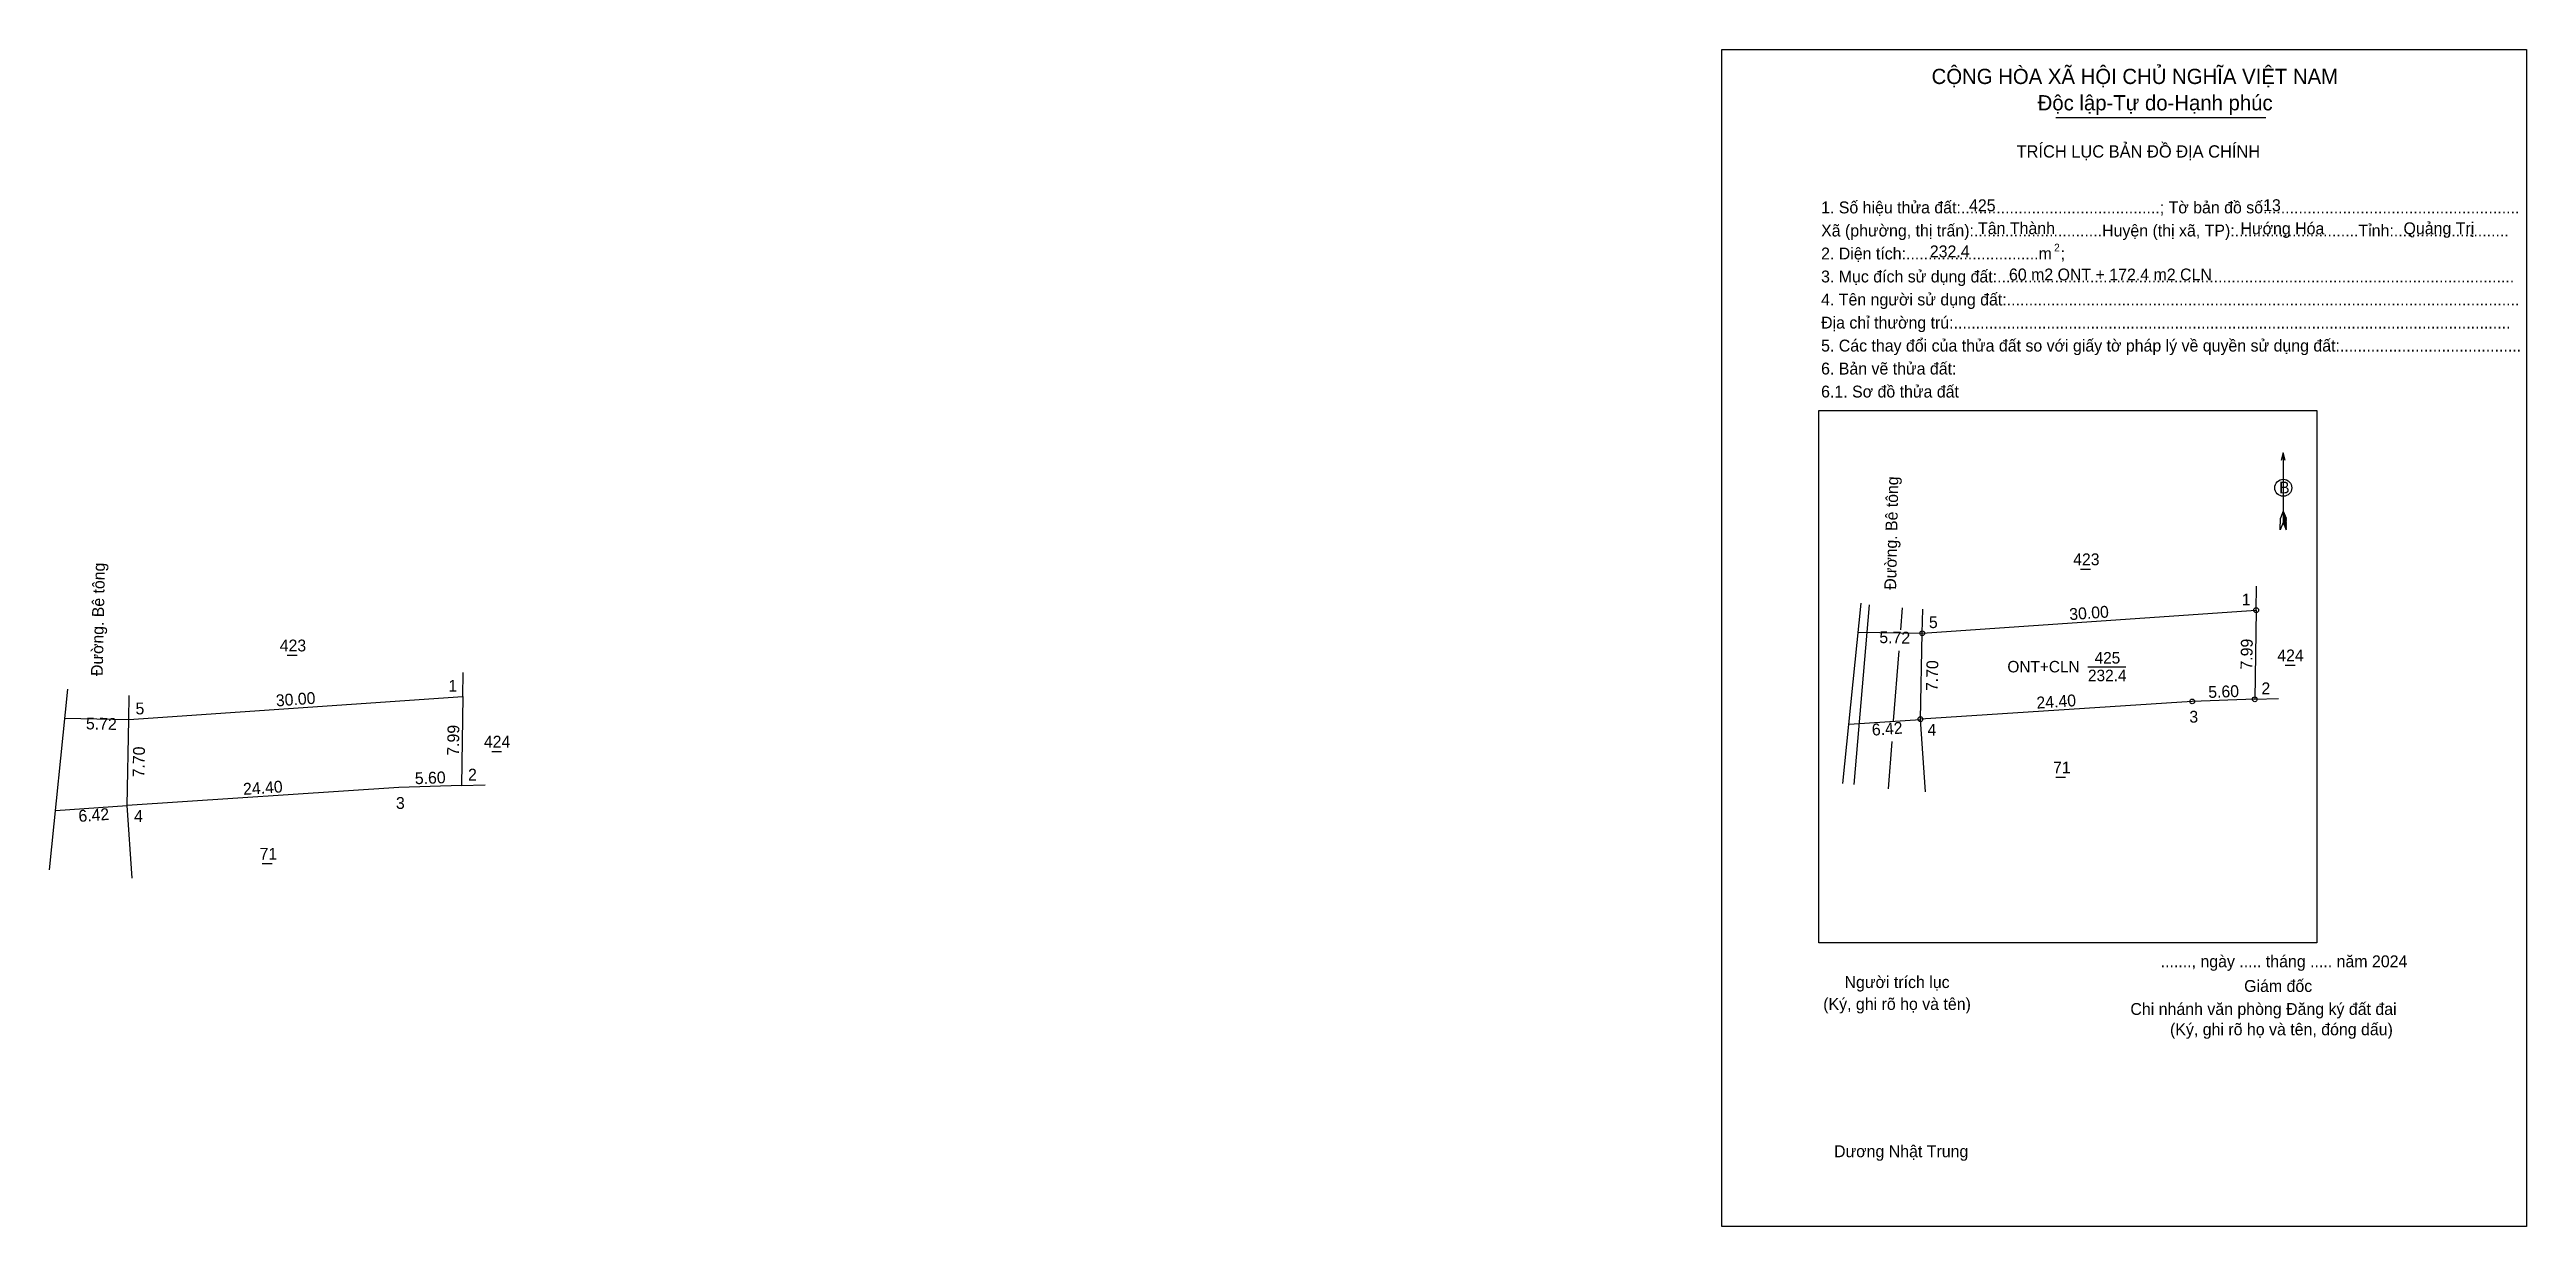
# Model space of a CAD drawing. Extents: x 540462 to 540684, y 1835765 to 1835871.
import ezdxf

# ---------------------------------------------------------------- set-up
doc = ezdxf.new("R2010")
doc.units = 0
for name, color, linetype in [('Level 1', 7, 'Continuous'), ('Level 10', 7, 'Continuous'), ('Level 11', 7, 'Continuous'), ('Level 13', 7, 'Continuous'), ('Level 2', 7, 'Continuous'), ('Level 22', 7, 'Continuous'), ('Level 27', 7, 'Continuous'), ('Level 36', 7, 'Continuous'), ('Level 49', 7, 'Continuous'), ('Level 6', 7, 'Continuous'), ('Level 8', 7, 'Continuous'), ('Level 9', 7, 'Continuous')]:
    doc.layers.add(name, color=color, linetype=linetype)

msp = doc.modelspace()

# ---------------------------------------------------------------- linework, layer by layer
at = {"layer": 'Level 1'}
for p, q in [((540612.06, 1835870.73), (540612.06, 1835870.73)), ((540620.74, 1835838.38), (540620.74, 1835838.38)), ((540662.36, 1835834.58), (540662.36, 1835828.34)), ((540662.08, 1835827.7), (540662.1, 1835828.73)), ((540662.36, 1835828.34), (540662.08, 1835827.7)), ((540662.36, 1835829.37), (540662.1, 1835828.73)), ((540662.36, 1835829.37), (540662.62, 1835828.73)), ((540662.36, 1835829.28), (540662.62, 1835828.64)), ((540662.36, 1835829.19), (540662.62, 1835828.55)), ((540662.36, 1835829.1), (540662.63, 1835828.46)), ((540662.36, 1835829.01), (540662.63, 1835828.36)), ((540662.36, 1835828.92), (540662.63, 1835828.27)), ((540662.36, 1835828.83), (540662.63, 1835828.18)), ((540662.36, 1835828.74), (540662.63, 1835828.09)), ((540662.36, 1835828.65), (540662.63, 1835827.99)), ((540662.36, 1835828.56), (540662.63, 1835827.9)), ((540662.36, 1835828.47), (540662.63, 1835827.81)), ((540662.36, 1835828.34), (540662.63, 1835827.7)), ((540662.63, 1835827.7), (540662.62, 1835828.73)), ((540665.36, 1835790.69), (540665.36, 1835790.69)), ((540684.14, 1835765.28), (540684.14, 1835765.28))]:
    msp.add_line(p, q, dxfattribs=at)
msp.add_lwpolyline([(540620.74, 1835838.38), (540665.36, 1835838.38), (540665.36, 1835790.69), (540620.74, 1835790.69)], close=True, dxfattribs=at)
msp.add_lwpolyline([(540662.54, 1835833.91), (540662.36, 1835834.58), (540662.18, 1835833.91)], dxfattribs=at)
msp.add_circle((540662.36, 1835831.46), 0.761, dxfattribs=at)
at = {"layer": 'Level 10'}
for p, q in [((540622.91, 1835804.97), (540624.55, 1835821.13)), ((540623.45, 1835810.27), (540629.85, 1835810.71)), ((540630.3, 1835804.22), (540629.85, 1835810.71))]:
    msp.add_line(p, q, dxfattribs=at)
for points in [[(540625.27, 1835820.98), (540623.89, 1835804.89)], [(540627.28, 1835808.72), (540626.95, 1835804.48)]]:
    msp.add_lwpolyline(points, dxfattribs=at)
msp.add_lwpolyline([(540654.2, 1835812.32), (540629.85, 1835810.73), (540630.01, 1835818.43), (540659.93, 1835820.5), (540659.8, 1835812.51)], close=True, dxfattribs=at)
at = {"layer": 'Level 11'}
for centre in [(540659.93, 1835820.5), (540630.01, 1835818.43), (540654.2, 1835812.32), (540654.2, 1835812.32), (540659.8, 1835812.51), (540629.85, 1835810.73)]:
    msp.add_circle(centre, 0.215, dxfattribs=at)
at = {"layer": 'Level 13'}
for p, q in [((540641.97, 1835864.63), (540660.79, 1835864.63)), ((540624.29, 1835818.54), (540630.01, 1835818.43))]:
    msp.add_line(p, q, dxfattribs=at)
at = {"layer": 'Level 2'}
msp.add_lwpolyline([(540612.06, 1835870.73), (540684.14, 1835870.73), (540684.14, 1835765.28), (540612.06, 1835765.28)], close=True, dxfattribs=at)
at = {"layer": 'Level 22'}
for points in [[(540628.21, 1835820.72), (540628.06, 1835818.74)], [(540627.91, 1835816.86), (540627.42, 1835810.57)]]:
    msp.add_lwpolyline(points, dxfattribs=at)
at = {"layer": 'Level 27'}
for p, q in [((540659.93, 1835820.5), (540659.97, 1835822.65)), ((540630.01, 1835818.43), (540630.05, 1835820.58)), ((540659.8, 1835812.51), (540661.94, 1835812.58))]:
    msp.add_line(p, q, dxfattribs=at)
at = {"layer": 'Level 8'}
for p, q in [((540483.53, 1835816.45), (540484.42, 1835816.45)), ((540499.26, 1835812.77), (540499.3, 1835814.92)), ((540462.24, 1835797.24), (540463.88, 1835813.41)), ((540469.34, 1835810.7), (540469.38, 1835812.85)), ((540463.62, 1835810.81), (540469.34, 1835810.7)), ((540501.85, 1835807.83), (540502.74, 1835807.83)), ((540499.13, 1835804.78), (540501.27, 1835804.86)), ((540462.78, 1835802.54), (540469.18, 1835802.98)), ((540469.63, 1835796.49), (540469.18, 1835802.98)), ((540481.3, 1835797.79), (540482.19, 1835797.79))]:
    msp.add_line(p, q, dxfattribs=at)
msp.add_lwpolyline([(540493.53, 1835804.6), (540469.18, 1835803), (540469.34, 1835810.7), (540499.26, 1835812.77), (540499.13, 1835804.78)], close=True, dxfattribs=at)
at = {"layer": 'Level 9'}
for p, q in [((540644.2, 1835824.18), (540645.09, 1835824.18)), ((540644.86, 1835815.43), (540648.24, 1835815.43)), ((540662.52, 1835815.56), (540663.41, 1835815.56)), ((540641.97, 1835805.52), (540642.86, 1835805.52))]:
    msp.add_line(p, q, dxfattribs=at)

# ---------------------------------------------------------------- texts
at = {"layer": 'Level 1'}
for s, height, p in [('TRÍCH LỤC BẢN ĐỒ ĐỊA CHÍNH', 1.1002, (540638.46, 1835861.05)), ('1. Số hiệu thửa đất:.............................................; Tờ bản đồ số:.........................................................', 1.06577, (540620.95, 1835856.05)), ('Xã (phường, thị trấn):.............................Huyện (thị xã, TP):............................Tỉnh:..........................', 1.06577, (540620.95, 1835853.98)), ('2. Diện tích:..............................m  ;', 1.0658, (540620.95, 1835851.92)), ('2', 0.688, (540641.82, 1835852.64)), ('3. Mục đích sử dụng đất:.....................................................................................................................', 1.06577, (540620.95, 1835849.86)), ('4. Tên người sử dụng đất:....................................................................................................................', 1.06577, (540620.95, 1835847.8)), ('Địa chỉ thường trú:..............................................................................................................................', 1.06577, (540620.95, 1835845.73)), ('5. Các thay đổi của thửa đất so với giấy tờ pháp lý về quyền sử dụng đất:.........................................', 1.06577, (540620.95, 1835843.67)), ('6. Bản vẽ thửa đất:', 1.0658, (540620.95, 1835841.61)), ('6.1. Sơ đồ thửa đất', 1.0658, (540620.95, 1835839.55)), ('B', 1.06, (540661.98, 1835830.95)), ('......., ngày ..... tháng ..... năm 2024', 1.0658, (540651.37, 1835788.5)), ('(Ký, ghi rõ họ và tên)', 1.0658, (540621.14, 1835784.68)), ('Người trích lục', 1.0658, (540623.05, 1835786.64)), ('Giám đốc', 1.066, (540658.85, 1835786.29)), ('Chi nhánh văn phòng Đăng ký đất đai', 1.0658, (540648.66, 1835784.23)), ('(Ký, ghi rõ họ và tên, đóng dấu)', 1.0658, (540652.21, 1835782.41)), ('Dương Nhật Trung', 1.0658, (540622.11, 1835771.48))]:
    msp.add_text(s, height=height, dxfattribs=at).set_placement(p)
at = {"layer": 'Level 10'}
for s, rotation, p in [('Đường. Bê tông', 88.849, (540627.67, 1835822.32)), ('6.42', 3.9664, (540625.53, 1835809.25))]:
    msp.add_text(s, height=1.06, rotation=rotation, dxfattribs=at).set_placement(p)
at = {"layer": 'Level 13'}
for s, height, p in [('CỘNG HÒA XÃ HỘI CHỦ NGHĨA VIỆT NAM', 1.3614, (540630.85, 1835867.64)), ('Độc lập-Tự do-Hạnh phúc', 1.3614, (540640.35, 1835865.28)), ('425', 1.031, (540645.45, 1835815.71)), ('ONT+CLN', 1.031, (540637.64, 1835814.92)), ('232.4', 1.031, (540644.86, 1835814.13))]:
    msp.add_text(s, height=height, dxfattribs=at).set_placement(p)
msp.add_text('5.72', height=1.06, rotation=358.849, dxfattribs=at).set_placement((540626.16, 1835817.55))
at = {"layer": 'Level 36'}
for s, p in [('423', (540643.53, 1835824.52)), ('424', (540661.82, 1835815.91)), ('71', (540641.73, 1835805.87))]:
    msp.add_text(s, height=1.06, dxfattribs=at).set_placement(p)
at = {"layer": 'Level 49'}
for s, rotation, p in [('30.00', 3.9648, (540643.22, 1835819.6)), ('7.99', 89.0301, (540659.58, 1835815.17)), ('7.70', 88.849, (540631.4, 1835813.24)), ('24.40', 3.7493, (540640.28, 1835811.67)), ('5.60', 1.9252, (540655.65, 1835812.63))]:
    msp.add_text(s, height=1.06, rotation=rotation, dxfattribs=at).set_placement(p)
at = {"layer": 'Level 6'}
for s, height, p in [('425', 1.066, (540634.2, 1835856.24)), ('13', 1.066, (540660.55, 1835856.25)), ('Tân Thành', 1.066, (540635.01, 1835854.19)), ('Hướng Hóa', 1.066, (540658.52, 1835854.17)), ('Quảng Trị', 1.066, (540673.13, 1835854.18)), ('232.4', 1.066, (540630.69, 1835852.11)), ('60 m2 ONT + 172.4 m2 CLN', 1.0658, (540637.78, 1835850.04))]:
    msp.add_text(s, height=height, dxfattribs=at).set_placement(p)
at = {"layer": 'Level 8'}
for s, rotation, p in [('Đường. Bê tông', 88.849, (540467, 1835814.59)), ('30.00', 3.9648, (540482.55, 1835811.87)), ('5.72', 358.849, (540465.49, 1835809.82)), ('7.99', 89.0301, (540498.91, 1835807.45)), ('7.70', 88.849, (540470.73, 1835805.51)), ('5.60', 1.9252, (540494.98, 1835804.9)), ('24.40', 3.7493, (540479.61, 1835803.94)), ('6.42', 3.9664, (540464.86, 1835801.52))]:
    msp.add_text(s, height=1.06, rotation=rotation, dxfattribs=at).set_placement(p)
for s, p in [('423', (540482.86, 1835816.8)), ('1', (540497.97, 1835813.19)), ('5', (540469.94, 1835811.16)), ('424', (540501.15, 1835808.18)), ('2', (540499.73, 1835805.23)), ('3', (540493.27, 1835802.69)), ('4', (540469.81, 1835801.52)), ('71', (540481.06, 1835798.14))]:
    msp.add_text(s, height=1.06, dxfattribs=at).set_placement(p)
at = {"layer": 'Level 9'}
for s, p in [('1', (540658.64, 1835820.92)), ('5', (540630.61, 1835818.89)), ('2', (540660.4, 1835812.96)), ('4', (540630.48, 1835809.25)), ('3', (540653.94, 1835810.42))]:
    msp.add_text(s, height=1.06, dxfattribs=at).set_placement(p)

doc.saveas('drawing.dxf')
